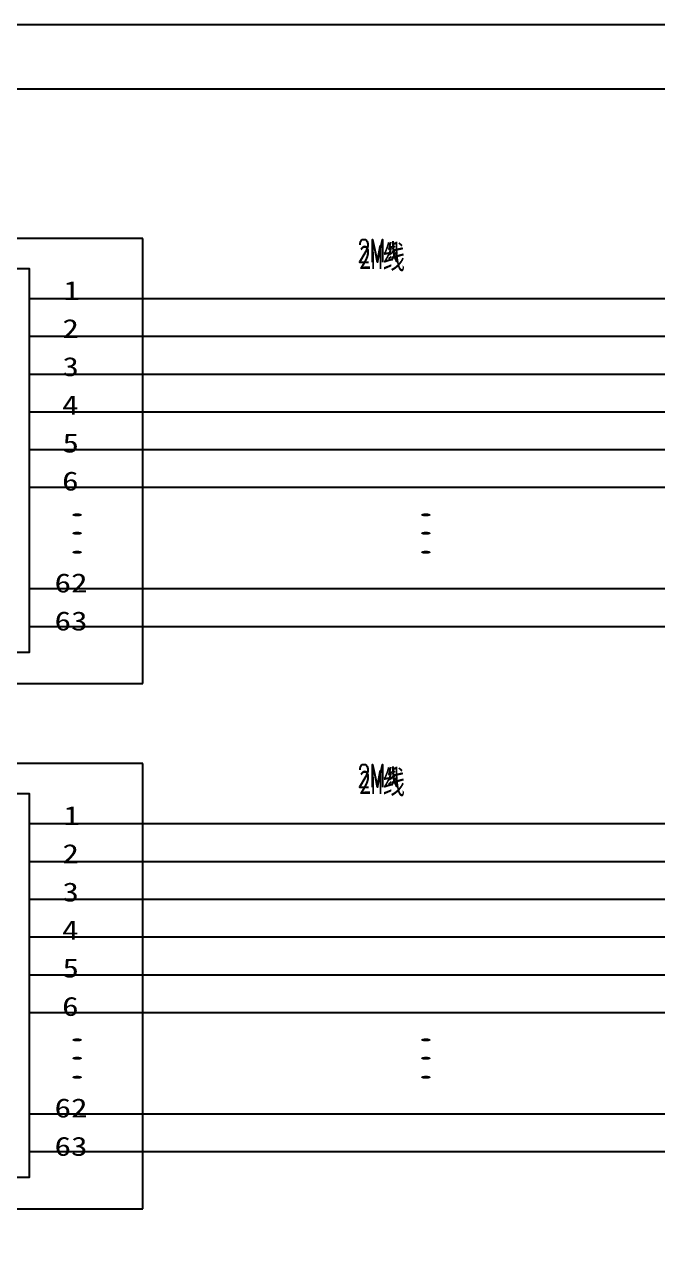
# Model space of a CAD drawing. Header units: metres. Extents: x 17 to 1757, y 17 to 1207.
# Drawn here: x 862 to 1140, y 666 to 1207 of the extents above; entities that cross this region are included whole.
import ezdxf

# ---------------------------------------------------------------- set-up
doc = ezdxf.new("R2010")
doc.units = ezdxf.units.M
for name, color, linetype in [('LINES', 7, 'Continuous'), ('POLYLINES', 4, 'Continuous'), ('RECTS', 7, 'Continuous'), ('TEXTS', 3, 'Continuous')]:
    doc.layers.add(name, color=color, linetype=linetype)

msp = doc.modelspace()

# ---------------------------------------------------------------- linework, layer by layer
at = {"layer": 'LINES'}
for p, q in [((1672.37, 1179.07), (87.79, 1179.07)), ((913.7, 1113.55), (487.32, 1113.55)), ((913.7, 917.93), (913.7, 1113.55)), ((1022.57, 1111.82), (1021.85, 1108.66)), ((1024.15, 1111.68), (1024.58, 1110.96)), ((1021.7, 1108.66), (1022.57, 1109.23)), ((1023, 1107.07), (1021.85, 1106.35)), ((1021.85, 1104.48), (1023, 1105.63)), ((1022.86, 1110.1), (1021.99, 1106.5)), ((1023.14, 1107.5), (1024.73, 1108.37)), ((1023.29, 1109.09), (1024.58, 1110.1)), ((863.88, 1087.06), (1192.34, 1087.06)), ((863.88, 1070.5), (1192.34, 1070.5)), ((863.88, 1053.94), (1192.34, 1053.94)), ((863.88, 1037.38), (1192.34, 1037.38)), ((863.88, 1020.82), (1192.34, 1020.82)), ((863.88, 1004.26), (1192.34, 1004.26)), ((863.88, 959.62), (1192.34, 959.62)), ((863.88, 943.06), (1192.34, 943.06)), ((487.32, 917.93), (913.7, 917.93)), ((913.7, 882.79), (487.32, 882.79)), ((913.7, 687.17), (913.7, 882.79)), ((1021.7, 877.82), (1022.57, 878.54)), ((1022.57, 881.14), (1021.85, 877.97)), ((1022.86, 879.26), (1021.99, 875.81)), ((1023.14, 876.67), (1024.73, 877.68)), ((1023.29, 878.4), (1024.58, 879.41)), ((1024.15, 880.99), (1024.58, 880.27)), ((1023, 876.38), (1021.85, 875.66)), ((1021.85, 873.79), (1023, 874.94)), ((863.88, 856.37), (1192.34, 856.37)), ((863.88, 839.81), (1192.34, 839.81)), ((863.88, 823.25), (1192.34, 823.25)), ((863.88, 806.69), (1192.34, 806.69)), ((863.88, 789.98), (1192.34, 789.98)), ((863.88, 773.42), (1192.34, 773.42)), ((863.88, 728.93), (1192.34, 728.93)), ((863.88, 712.37), (1192.34, 712.37)), ((487.32, 687.17), (913.7, 687.17))]:
    msp.add_line(p, q, dxfattribs=at)
at = {"layer": 'POLYLINES'}
for points in [[(1009.18, 1110.67), (1009.18, 1111.1), (1009.46, 1112.11), (1009.75, 1112.54), (1010.33, 1112.98), (1011.48, 1112.98), (1012.06, 1112.54), (1012.34, 1112.11), (1012.63, 1111.1), (1012.63, 1110.24), (1012.34, 1109.23), (1011.77, 1107.79), (1008.89, 1103.04), (1012.92, 1103.04)], [(1014.65, 1103.04), (1014.65, 1112.98), (1016.81, 1103.04), (1019.11, 1112.98), (1019.11, 1103.04)], [(1023.58, 1112.26), (1023.72, 1107.5), (1024.3, 1105.2)], [(1024.73, 1107.5), (1024.15, 1105.92), (1022.86, 1103.76)], [(1024.3, 1105.2), (1025.16, 1103.33), (1025.16, 1105.34)], [(1009.18, 879.98), (1009.18, 880.42), (1009.46, 881.42), (1009.75, 881.86), (1010.33, 882.29), (1011.48, 882.29), (1012.06, 881.86), (1012.34, 881.42), (1012.63, 880.42), (1012.63, 879.41), (1012.34, 878.54), (1011.77, 877.1), (1008.89, 872.35), (1012.92, 872.35)], [(1014.65, 872.35), (1014.65, 882.29), (1016.81, 872.35), (1019.11, 882.29), (1019.11, 872.35)], [(1023.58, 881.42), (1023.72, 876.67), (1024.3, 874.51)], [(1024.73, 876.67), (1024.15, 875.23), (1022.86, 873.07)], [(1024.3, 874.51), (1025.16, 872.64), (1025.16, 874.66)]]:
    msp.add_lwpolyline(points, dxfattribs=at)
at = {"layer": 'RECTS'}
for points in [[(16.87, 1207.44), (1700.66, 1207.44), (1700.66, 16.85), (16.87, 16.85)], [(799.37, 1100.3), (863.88, 1100.3), (863.88, 931.54), (799.37, 931.54)], [(799.37, 869.62), (863.88, 869.62), (863.88, 700.85), (799.37, 700.85)]]:
    msp.add_lwpolyline(points, dxfattribs=at)

# ---------------------------------------------------------------- texts
at = {"layer": 'TEXTS'}
for s, height, width, p in [('2M线', 10.42, 0.721588, (1008.89, 1100.12)), ('1', 8.37, 1.272889, (878.86, 1086.39)), ('2', 8.37, 1.272889, (878.42, 1069.69)), ('3', 8.37, 1.272889, (878.42, 1052.99)), ('4', 8.37, 1.272889, (878.28, 1036.14)), ('5', 8.37, 1.272889, (878.42, 1019.43)), ('6', 8.37, 1.272889, (878.28, 1002.73)), ('.', 7.15, 3.253333, (876.98, 991.48)), ('.', 7.15, 3.253333, (1030.2, 991.48)), ('.', 7.15, 3.253333, (876.98, 983.41)), ('.', 7.15, 3.253333, (1030.2, 983.41)), ('.', 7.15, 3.253333, (876.98, 975.06)), ('.', 7.15, 3.253333, (1030.2, 975.06)), ('62', 8.37, 1.272889, (874.97, 957.95)), ('63', 8.37, 1.272889, (874.97, 941.24)), ('2M线', 10.42, 0.721588, (1008.89, 869.43)), ('1', 8.37, 1.272889, (878.86, 855.71)), ('2', 8.37, 1.272889, (878.42, 839)), ('3', 8.37, 1.272889, (878.42, 822.15)), ('4', 8.37, 1.272889, (878.28, 805.45)), ('5', 8.37, 1.272889, (878.42, 788.75)), ('6', 8.37, 1.272889, (878.28, 771.9)), ('.', 7.15, 3.253333, (876.98, 760.79)), ('.', 7.15, 3.253333, (1030.2, 760.79)), ('.', 7.15, 3.253333, (876.98, 752.72)), ('.', 7.15, 3.253333, (1030.2, 752.72)), ('.', 7.15, 3.253333, (876.98, 744.37)), ('.', 7.15, 3.253333, (1030.2, 744.37)), ('62', 8.37, 1.272889, (874.97, 727.26)), ('63', 8.37, 1.272889, (874.97, 710.41))]:
    msp.add_text(s, height=height, dxfattribs=dict(at, width=width)).set_placement(p)

doc.saveas('drawing.dxf')
